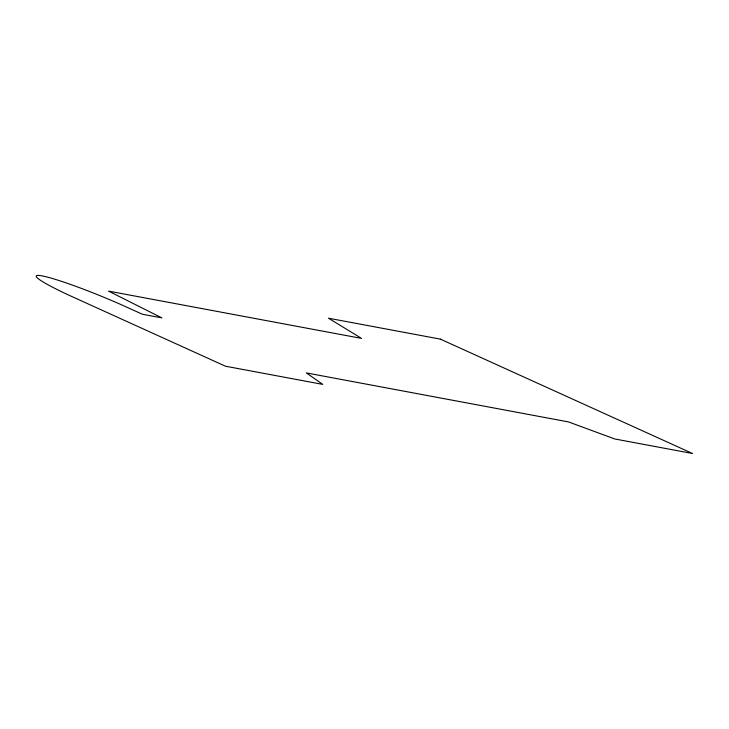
<?xml version="1.0" encoding="UTF-8"?>
<svg xmlns="http://www.w3.org/2000/svg" width="729" height="729" viewBox="0 0 729 729"><rect width="100%" height="100%" fill="white"/><g stroke="black" fill="none" stroke-linecap="round" stroke-linejoin="round"><path stroke-width="1.09" d="M440.38 339.131L328.478 318.209L361.548 338.402L108.548 291.117L161.856 317.89L142.401 314.254L126.636 307.109A68.79 5.996 22.3 0 0 42.091 275.89A68.79 5.996 22.3 0 0 73.119 297.104L225.471 366.213L322.774 384.393L306.371 372.92L568.584 421.936L614.702 438.958L692.55 453.511L440.38 339.131"/></g></svg>
